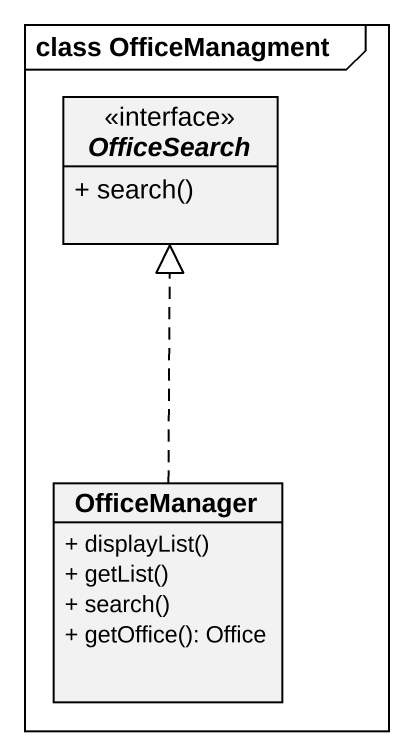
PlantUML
@startuml
mainframe class OfficeManagment
hide circle
hide empty members
skinparam classAttributeIconSize 0
interface OfficeSearch {
  + search()
}
class OfficeManager {
  + displayList()
  + getList()
  + search()
  + getOffice(): Office
}
OfficeManager .up.|> OfficeSearch
@enduml
